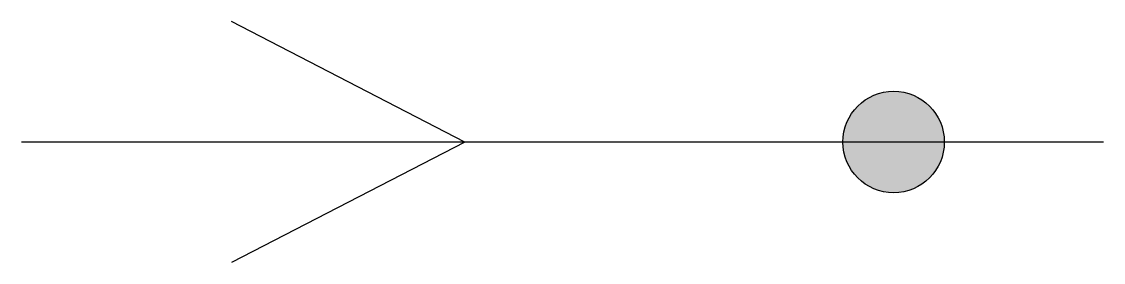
# Model space of a CAD drawing. Header units: millimetres. Extents: x -4 to 4, y -0.89 to 0.89.
import ezdxf

# ---------------------------------------------------------------- set-up
doc = ezdxf.new("R2010")
doc.units = ezdxf.units.MM
doc.layers.add('SYMB_FIL', color=3, linetype='Continuous')

msp = doc.modelspace()

# ---------------------------------------------------------------- hatches: boundary and pattern name
at = {"layer": 'SYMB_FIL'}
msp.add_hatch(color=256, dxfattribs=at).paths.add_polyline_path([(2.0738, 0, 1), (2.8238, 0, 1)])

# ---------------------------------------------------------------- linework, layer by layer
for p, q in [((-0.7224, 0), (-2.4488, 0.8897)), ((4, 0), (-4, 0)), ((-0.7224, 0), (-2.4488, -0.8897))]:
    msp.add_line(p, q, dxfattribs=at)
msp.add_circle((2.4488, 0), 0.375, dxfattribs=at)

doc.saveas('drawing.dxf')
